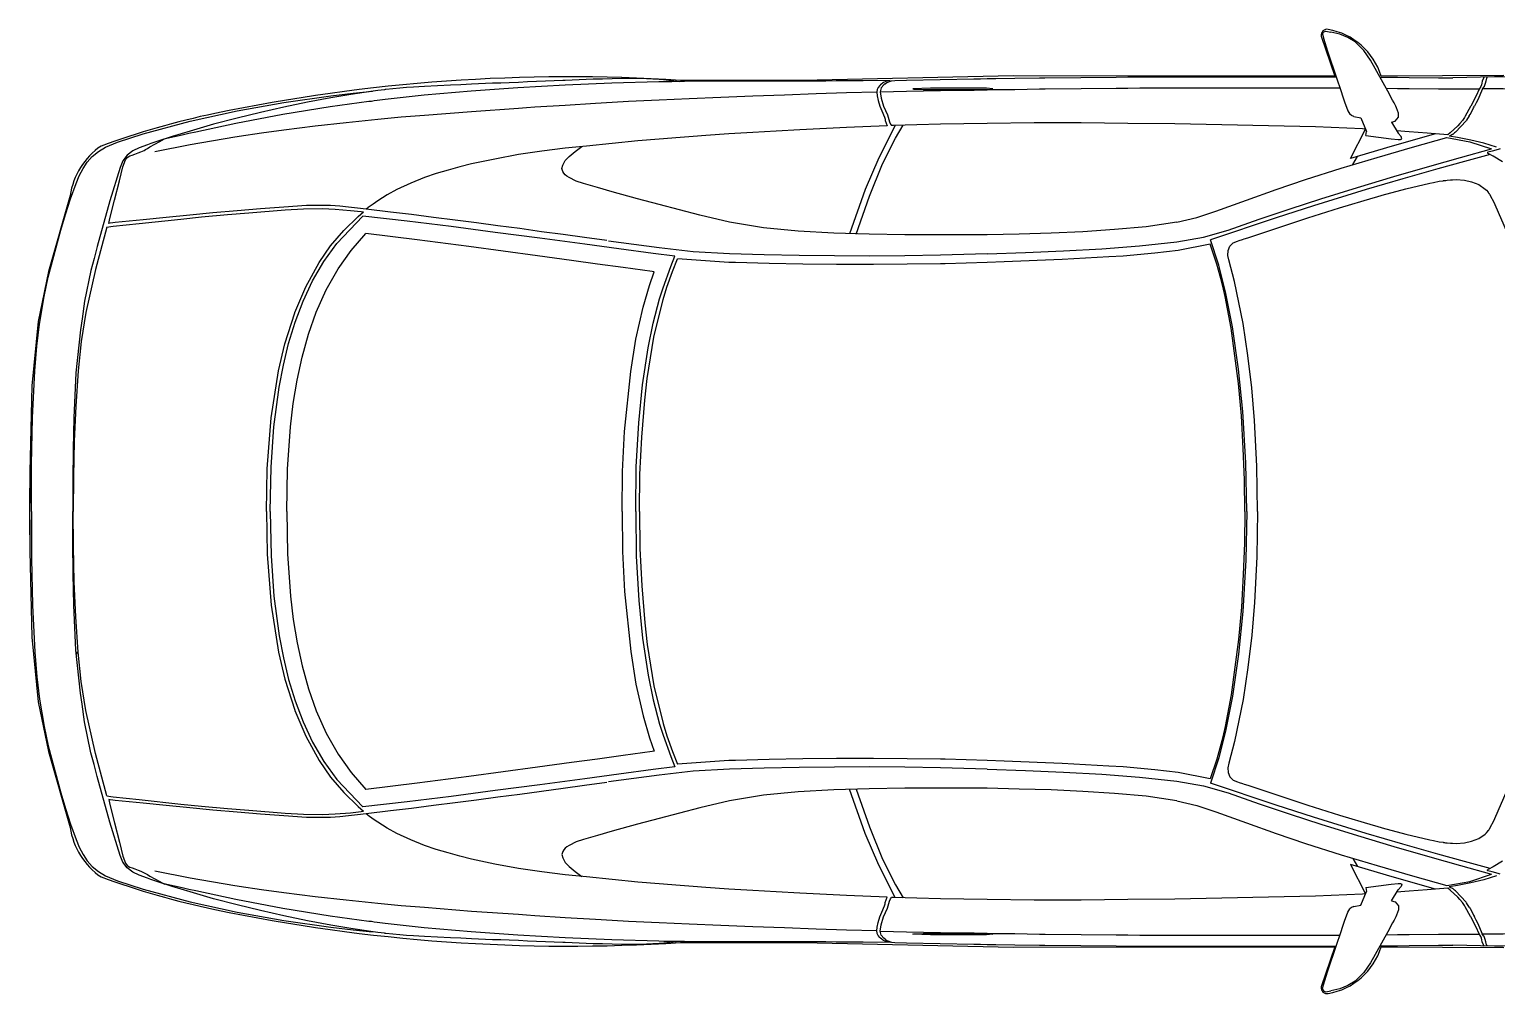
# Model space of a CAD drawing. Header units: inches. Extents: x 13 to 261, y -112 to -47.
# Drawn here: x 219.392 to 222.521, y -91.599 to -89.542 of the extents above; entities that cross this region are included whole.
import ezdxf

# ---------------------------------------------------------------- set-up
doc = ezdxf.new("R2010")
doc.units = ezdxf.units.IN
doc.header["$MEASUREMENT"] = 0
doc.layers.add('CONTORNO', color=7, linetype='Continuous')

msp = doc.modelspace()

# ---------------------------------------------------------------- linework, layer by layer
for p, q in [((222.157, -89.5457), (222.168, -89.5477)), ((221.217, -89.6577), (221.2145, -89.6597)), ((222.2165, -89.7272), (222.2319, -89.7302)), ((222.2319, -89.7302), (222.244, -89.7594)), ((222.2973, -89.7398), (222.311, -89.7632)), ((222.2095, -89.8172), (222.2419, -89.7544)), ((222.2424, -89.7679), (222.244, -89.7594)), ((222.4235, -89.7677), (222.42, -89.7697)), ((222.2145, -89.8302), (222.2245, -89.8127)), ((221.435, -89.9797), (221.335, -89.9802)), ((221.435, -90.0207), (221.335, -90.0232)), ((219.4925, -90.2707), (219.4925, -90.2662)), ((219.4925, -90.8697), (219.4925, -90.8742)), ((221.435, -91.1197), (221.335, -91.1172)), ((221.435, -91.1607), (221.335, -91.1602)), ((222.2145, -91.3102), (222.2245, -91.3277)), ((222.2095, -91.3232), (222.2419, -91.3859)), ((222.2424, -91.3725), (222.244, -91.381)), ((222.4235, -91.3727), (222.42, -91.3707)), ((222.2319, -91.4101), (222.244, -91.381)), ((222.2973, -91.4005), (222.311, -91.3772)), ((222.2165, -91.4132), (222.2319, -91.4101)), ((221.217, -91.4827), (221.2145, -91.4807)), ((222.157, -91.5947), (222.168, -91.5927))]:
    msp.add_line(p, q)
for points in [[(222.15, -89.5507), (222.1525, -89.5467), (222.157, -89.5457)], [(222.15, -89.5507), (222.15, -89.5507), (222.15, -89.5517), (222.1505, -89.5542), (222.152, -89.5607), (222.1575, -89.5787), (222.161, -89.5902)], [(222.2973, -89.7398), (222.305, -89.7377), (222.312, -89.7287), (222.312, -89.7202), (222.3075, -89.7087), (222.306, -89.7057), (222.3025, -89.6987), (222.2995, -89.6927), (222.2895, -89.6737), (222.252, -89.6072), (222.238, -89.5867), (222.2195, -89.5682), (222.204, -89.5587), (222.1865, -89.5522), (222.168, -89.5477)], [(222.161, -89.5902), (222.1795, -89.6447), (222.189, -89.6722), (222.1935, -89.6857), (222.197, -89.6962)], [(221.228, -89.6507), (221.17, -89.6512), (221.135, -89.6517), (221.113, -89.6517), (221.091, -89.6522), (221.035, -89.6522), (220.985, -89.6522), (220.96, -89.6522), (220.9515, -89.6522), (220.9435, -89.6522), (220.935, -89.6522), (220.9075, -89.6522), (220.88, -89.6522), (220.835, -89.6522), (220.7895, -89.6527), (220.762, -89.6532), (220.7545, -89.6532), (220.7455, -89.6532), (220.7345, -89.6537), (220.6345, -89.6562), (220.5345, -89.6607), (220.434, -89.6667), (220.334, -89.6732), (220.234, -89.6822), (220.151, -89.6912), (220.1335, -89.6937), (220.1275, -89.6942), (220.122, -89.6952), (220.116, -89.6957), (220.0335, -89.7072), (219.933, -89.7232), (219.8325, -89.7422), (219.747, -89.7607), (219.7325, -89.7637), (219.718, -89.7672), (219.6792, -89.7761)], [(220.778, -89.6532), (220.739, -89.6487), (220.737, -89.6487), (220.735, -89.6487), (220.7215, -89.6477), (220.708, -89.6472), (220.6945, -89.6467), (220.6815, -89.6467), (220.6785, -89.6467), (220.675, -89.6467), (220.655, -89.6467), (220.635, -89.6472), (220.6145, -89.6477), (220.5945, -89.6482), (220.5645, -89.6492), (220.535, -89.6507), (220.5325, -89.6507), (220.53, -89.6507), (220.4925, -89.6522), (220.4545, -89.6537), (220.435, -89.6547), (220.415, -89.6557), (220.3975, -89.6562), (220.38, -89.6567), (220.335, -89.6587), (220.3125, -89.6597), (220.29, -89.6607), (220.2625, -89.6622), (220.235, -89.6632), (220.223, -89.6642), (220.2115, -89.6647), (220.1965, -89.6657), (220.182, -89.6672), (220.167, -89.6687), (220.1525, -89.6702)], [(221.228, -89.6507), (221.2205, -89.6522), (221.2135, -89.6552), (221.2115, -89.6562), (221.21, -89.6577), (221.2075, -89.6597), (221.2055, -89.6617)], [(221.217, -89.6577), (221.2205, -89.6552), (221.2305, -89.6512), (221.238, -89.6507)], [(221.238, -89.6507), (221.2625, -89.6502), (221.3345, -89.6487), (221.4065, -89.6472), (221.4205, -89.6472), (221.4345, -89.6467), (221.4435, -89.6467), (221.453, -89.6467), (221.4935, -89.6457), (221.546, -89.6452), (221.558, -89.6452), (221.6345, -89.6442), (221.7095, -89.6437), (221.7345, -89.6432), (221.7595, -89.6432), (221.8345, -89.6427), (221.91, -89.6427), (221.935, -89.6427), (221.96, -89.6427), (222.035, -89.6427), (222.11, -89.6427), (222.135, -89.6427), (222.16, -89.6427), (222.179, -89.6432)], [(222.273, -89.6437), (222.31, -89.6437), (222.335, -89.6442), (222.3975, -89.6447), (222.428, -89.6447)], [(222.495, -89.6432), (222.4935, -89.6447), (222.4935, -89.6447), (222.493, -89.6457), (222.4905, -89.6522), (222.4895, -89.6567), (222.489, -89.6597), (222.4875, -89.6637), (222.484, -89.6692), (222.4775, -89.6832), (222.466, -89.7052), (222.4655, -89.7062), (222.454, -89.7267), (222.4525, -89.7297), (222.4485, -89.7362), (222.4425, -89.7427), (222.4385, -89.7472), (222.422, -89.7622), (222.4175, -89.7667)], [(222.8805, -89.6487), (222.835, -89.6477), (222.735, -89.6452), (222.635, -89.6437), (222.535, -89.6432), (222.517, -89.6427), (222.428, -89.6447)], [(222.5, -89.6452), (222.4995, -89.6457), (222.498, -89.6522), (222.4965, -89.6572)], [(222.502, -89.6427), (222.502, -89.6432), (222.501, -89.6442), (222.5, -89.6452)], [(219.397, -90.5702), (219.397, -90.4702), (219.399, -90.3702), (219.4035, -90.2702), (219.408, -90.2172), (219.4135, -90.1702), (219.4235, -90.1117), (219.4325, -90.0702), (219.4595, -89.9702), (219.469, -89.9367), (219.4795, -89.9032), (219.492, -89.8702), (219.4985, -89.8542), (219.5065, -89.8387), (219.5155, -89.8252), (219.526, -89.8127), (219.5395, -89.8022), (219.5545, -89.7932), (219.58, -89.7822), (219.635, -89.7642), (219.735, -89.7372), (219.835, -89.7152), (219.935, -89.6977), (220.035, -89.6837), (220.0825, -89.6777), (220.124, -89.6732)], [(220.1525, -89.6702), (220.151, -89.6702), (220.1495, -89.6707), (220.135, -89.6722), (220.12, -89.6742), (220.0775, -89.6807), (220.035, -89.6877), (219.985, -89.6972), (219.935, -89.7077), (219.885, -89.7187), (219.835, -89.7312), (219.785, -89.7442), (219.735, -89.7587), (219.6965, -89.7702), (219.66, -89.7822), (219.651, -89.7852), (219.644, -89.7877)], [(221.1995, -89.6757), (221.135, -89.6772), (221.07, -89.6792), (221.0025, -89.6817), (220.935, -89.6842), (220.867, -89.6867), (220.7995, -89.6897), (220.735, -89.6927), (220.67, -89.6957), (220.635, -89.6977), (220.5995, -89.6997), (220.535, -89.7037), (220.47, -89.7077), (220.4525, -89.7087), (220.435, -89.7102), (220.335, -89.7172), (220.235, -89.7252), (220.185, -89.7292), (220.135, -89.7337), (220.068, -89.7407), (220.0015, -89.7482), (219.935, -89.7567), (219.887, -89.7632), (219.8395, -89.7702), (219.835, -89.7712), (219.8305, -89.7717), (219.735, -89.7882), (219.66, -89.8032)], [(221.2055, -89.6617), (221.2025, -89.6657), (221.2005, -89.6702), (221.2, -89.6722), (221.1995, -89.6737), (221.1995, -89.6747), (221.1995, -89.6757)], [(221.1995, -89.6757), (221.2, -89.6837), (221.202, -89.6937), (221.206, -89.7052), (221.2125, -89.7202), (221.214, -89.7242), (221.2155, -89.7287)], [(221.2145, -89.6597), (221.209, -89.6662), (221.2065, -89.6752), (221.2085, -89.6887), (221.2135, -89.7052), (221.2225, -89.7237), (221.2265, -89.7387), (221.2285, -89.7437), (221.2305, -89.7467)], [(221.2065, -89.6752), (221.235, -89.6742), (221.263, -89.6737), (221.335, -89.6722), (221.407, -89.6712), (221.421, -89.6707), (221.435, -89.6707), (221.444, -89.6702), (221.4535, -89.6702), (221.494, -89.6697), (221.5465, -89.6687), (221.5585, -89.6687), (221.635, -89.6677), (221.71, -89.6672), (221.735, -89.6672), (221.76, -89.6667), (221.835, -89.6667), (221.91, -89.6662), (221.935, -89.6662), (221.96, -89.6662), (222.035, -89.6662), (222.11, -89.6662), (222.135, -89.6667), (222.16, -89.6667), (222.187, -89.6667)], [(221.4465, -89.6687), (221.4335, -89.6672), (221.314, -89.6672), (221.2765, -89.6687), (221.2785, -89.6692), (221.279, -89.6692), (221.2855, -89.6692), (221.298, -89.6697), (221.342, -89.6697), (221.409, -89.6697), (221.4305, -89.6697), (221.4395, -89.6697), (221.442, -89.6692), (221.445, -89.6692), (221.4465, -89.6687)], [(222.286, -89.6672), (222.31, -89.6677), (222.335, -89.6677), (222.3975, -89.6682), (222.435, -89.6687), (222.459, -89.6687), (222.484, -89.6687)], [(222.4905, -89.6692), (222.4905, -89.6697), (222.4855, -89.6822), (222.481, -89.6917), (222.4775, -89.6987), (222.474, -89.7057)], [(222.4945, -89.6642), (222.4935, -89.6652), (222.4905, -89.6692)], [(223.8745, -89.7817), (223.805, -89.7642), (223.735, -89.7487), (223.685, -89.7392), (223.635, -89.7312), (223.585, -89.7237), (223.535, -89.7172), (223.435, -89.7062), (223.335, -89.6977), (223.235, -89.6917), (223.135, -89.6867), (223.035, -89.6827), (222.935, -89.6792), (222.835, -89.6762), (222.735, -89.6737), (222.635, -89.6712), (222.535, -89.6687), (222.513, -89.6682), (222.492, -89.6682)], [(222.4965, -89.6572), (222.4965, -89.6572), (222.4945, -89.6637), (222.4945, -89.6642)], [(222.197, -89.6962), (222.204, -89.7152), (222.208, -89.7222)], [(222.4625, -89.7262), (222.4645, -89.7232), (222.4685, -89.7167), (222.472, -89.7092), (222.474, -89.7057)], [(221.2155, -89.7287), (221.217, -89.7332), (221.2175, -89.7362), (221.219, -89.7417), (221.2215, -89.7472)], [(221.435, -89.7422), (221.335, -89.7442), (221.285, -89.7452), (221.235, -89.7467), (221.2325, -89.7467), (221.2305, -89.7467)], [(222.2418, -89.7542), (222.235, -89.7537), (222.135, -89.7497), (222.035, -89.7472), (221.935, -89.7452), (221.835, -89.7432), (221.735, -89.7422), (221.685, -89.7417), (221.635, -89.7412), (221.59, -89.7412), (221.535, -89.7412), (221.435, -89.7422)], [(222.2165, -89.7272), (222.212, -89.7257), (222.208, -89.7222)], [(222.4625, -89.7262), (222.457, -89.7352), (222.456, -89.7367), (222.4335, -89.7612), (222.4315, -89.7627), (222.4305, -89.7632), (222.4275, -89.7657)], [(219.5615, -89.9557), (219.564, -89.9452), (219.574, -89.9057), (219.5845, -89.8647), (219.588, -89.8497), (219.5915, -89.8347), (219.597, -89.8202), (219.601, -89.8147), (219.6065, -89.8112), (219.6115, -89.8097), (219.617, -89.8082), (219.6245, -89.8052), (219.63, -89.8027), (219.637, -89.7997), (219.6395, -89.7982), (219.644, -89.7957), (219.649, -89.7922), (219.66, -89.7862), (219.67, -89.7807), (219.6805, -89.7755)], [(221.2215, -89.7472), (221.135, -89.7507), (221.035, -89.7557), (220.985, -89.7587), (220.935, -89.7617), (220.8835, -89.7647), (220.835, -89.7682), (220.8075, -89.7702), (220.78, -89.7722), (220.735, -89.7762), (220.69, -89.7797), (220.635, -89.7852), (220.58, -89.7907), (220.5575, -89.7932), (220.535, -89.7952)], [(221.2384, -89.7467), (221.2035, -89.8157), (221.1745, -89.8832), (221.1415, -89.9777)], [(221.1555, -89.9782), (221.1835, -89.8972), (221.2115, -89.8287), (221.2395, -89.7737), (221.2553, -89.7461)], [(221.8395, -89.9532), (221.882, -89.9427), (221.9225, -89.9297), (221.988, -89.9062), (222.051, -89.8832), (222.1135, -89.8617), (222.19, -89.8377), (222.2665, -89.8147), (222.342, -89.7927), (222.415, -89.7722)], [(222.3909, -89.7646), (222.2985, -89.7907), (222.2095, -89.8172)], [(222.2424, -89.7679), (222.2965, -89.7752), (222.311, -89.7767), (222.316, -89.7767), (222.319, -89.7752), (222.318, -89.7702), (222.311, -89.7632)], [(222.4175, -89.7667), (222.373, -89.7632), (222.335, -89.7602), (222.308, -89.7582)], [(222.415, -89.7722), (222.464, -89.7812), (222.51, -89.7967)], [(222.521, -89.7932), (222.494, -89.7847), (222.466, -89.7777), (222.438, -89.7722), (222.42, -89.7697)], [(222.4275, -89.7657), (222.427, -89.7657), (222.4235, -89.7677)], [(219.644, -89.7877), (219.6265, -89.7942), (219.6125, -89.8007), (219.6005, -89.8097), (219.5915, -89.8222), (219.586, -89.8362), (219.564, -89.9077), (219.537, -90.0047), (219.5305, -90.0302), (219.5235, -90.0557), (219.51, -90.1212), (219.5045, -90.1592), (219.501, -90.1827), (219.4915, -90.2742), (219.487, -90.3702), (219.4855, -90.4372), (219.4845, -90.5047), (219.4845, -90.5702)], [(220.535, -89.7952), (220.485, -89.8017), (220.435, -89.8087), (220.385, -89.8182), (220.335, -89.8287), (220.31, -89.8347), (220.285, -89.8417), (220.26, -89.8492), (220.235, -89.8577), (220.2055, -89.8697), (220.176, -89.8832), (220.1555, -89.8947), (220.135, -89.9072), (220.125, -89.9142), (220.115, -89.9217), (220.113, -89.9232), (220.1105, -89.9252)], [(220.6891, -89.903), (220.635, -89.8882), (220.6035, -89.8792), (220.589, -89.8747), (220.574, -89.8702), (220.5585, -89.8652), (220.5435, -89.8577), (220.5385, -89.8547), (220.535, -89.8517), (220.532, -89.8482), (220.5295, -89.8447), (220.528, -89.8382), (220.5295, -89.8312), (220.535, -89.8217), (220.543, -89.8127), (220.556, -89.8022), (220.57, -89.7917)], [(221.435, -90.0207), (221.5165, -90.0177), (221.5975, -90.0142), (221.679, -90.0097), (221.7595, -90.0037), (221.8395, -89.9952), (221.896, -89.9852), (221.9485, -89.9697), (222.015, -89.9467), (222.081, -89.9247), (222.1465, -89.9032), (222.2245, -89.8787), (222.302, -89.8557), (222.379, -89.8332), (222.4445, -89.8147), (222.51, -89.7967)], [(222.5025, -89.8037), (222.502, -89.8042), (222.502, -89.8047), (222.502, -89.8057), (222.503, -89.8067)], [(222.5285, -89.7967), (222.5245, -89.7977), (222.5115, -89.8017), (222.5025, -89.8037)], [(222.5335, -89.8242), (222.5135, -89.8122), (222.503, -89.8067)], [(222.5075, -89.8087), (222.4525, -89.8237), (222.396, -89.8392), (222.3215, -89.8602), (222.243, -89.8832), (222.131, -89.9182), (222.051, -89.9437), (221.911, -89.9907)], [(221.95, -90.0332), (221.948, -90.0237), (221.9485, -90.0132), (221.952, -90.0042), (221.9595, -89.9972), (221.9685, -89.9937), (221.9685, -89.9937), (221.972, -89.9922), (221.979, -89.9902), (221.983, -89.9887), (221.986, -89.9877), (221.9875, -89.9872), (221.9905, -89.9862), (222.0545, -89.9647), (222.1185, -89.9437), (222.186, -89.9222), (222.258, -89.9007), (222.2655, -89.8987), (222.277, -89.8952), (222.3275, -89.8817), (222.3785, -89.8697), (222.3865, -89.8682), (222.399, -89.8657), (222.407, -89.8647), (222.408, -89.8642), (222.41, -89.8642), (222.412, -89.8637), (222.413, -89.8637), (222.4155, -89.8632), (222.423, -89.8627), (222.427, -89.8627), (222.435, -89.8622), (222.4525, -89.8632), (222.468, -89.8667), (222.483, -89.8727), (222.497, -89.8822), (222.4995, -89.8847), (222.503, -89.8892), (222.5035, -89.8902), (222.5045, -89.8907), (222.5055, -89.8927), (222.506, -89.8932), (222.5165, -89.9132), (222.5175, -89.9152), (222.544, -89.9757)], [(219.557, -89.9637), (219.566, -89.9622), (219.571, -89.9617), (219.6265, -89.9557), (219.715, -89.9462), (219.7595, -89.9417), (219.815, -89.9367), (219.8605, -89.9327), (219.9375, -89.9267), (219.9765, -89.9242), (220.017, -89.9237), (220.0175, -89.9237), (220.0445, -89.9252), (220.077, -89.9277), (220.1, -89.9302), (220.1045, -89.9307)], [(220.1105, -89.9252), (220.092, -89.9232), (220.073, -89.9207), (220.054, -89.9187), (220.034, -89.9177), (219.983, -89.9177), (219.935, -89.9207), (219.885, -89.9247), (219.835, -89.9287), (219.7835, -89.9332), (219.7345, -89.9377), (219.684, -89.9427), (219.635, -89.9477), (219.605, -89.9507), (219.575, -89.9537), (219.57, -89.9542), (219.5645, -89.9552), (219.5615, -89.9557)], [(219.898, -90.5702), (219.8995, -90.4792), (219.908, -90.3702), (219.9235, -90.2702), (219.937, -90.2127), (219.958, -90.1467), (219.9585, -90.1457), (219.9815, -90.0907), (220.01, -90.0392), (220.0345, -90.0037), (220.0625, -89.9707), (220.093, -89.9407), (220.1045, -89.9307)], [(220.6235, -89.9922), (220.576, -89.9857), (220.5305, -89.9792), (220.484, -89.9732), (220.438, -89.9667), (220.3915, -89.9607), (220.3455, -89.9547), (220.3, -89.9487), (220.254, -89.9427), (220.207, -89.9367), (220.1625, -89.9317), (220.1105, -89.9252)], [(221.335, -89.9802), (221.259, -89.9797), (221.183, -89.9787), (221.1075, -89.9767), (221.032, -89.9722), (220.9575, -89.9647), (220.885, -89.9527), (220.822, -89.9382), (220.735, -89.9152), (220.6891, -89.903)], [(219.557, -89.9637), (219.533, -90.0542), (219.5125, -90.1457), (219.5025, -90.2077), (219.496, -90.2702), (219.491, -90.3452), (219.488, -90.4202), (219.486, -90.4952), (219.4855, -90.5702)], [(219.9055, -90.5702), (219.9075, -90.4757), (219.9135, -90.3897), (219.925, -90.3047), (219.934, -90.2577), (219.945, -90.2117), (219.959, -90.1662), (219.976, -90.1217), (219.996, -90.0782), (220.02, -90.0367), (220.048, -89.9982), (220.1035, -89.9402)], [(220.769, -90.0252), (220.7225, -90.0197), (220.649, -90.0097), (220.5765, -89.9997), (220.4805, -89.9872), (220.3855, -89.9747), (220.2915, -89.9622), (220.1975, -89.9507), (220.1035, -89.9402)], [(221.8395, -89.9532), (221.7735, -89.9627), (221.7065, -89.9687), (221.6385, -89.9732), (221.571, -89.9762), (221.503, -89.9782), (221.435, -89.9797)], [(219.941, -90.5702), (219.9425, -90.4797), (219.949, -90.3897), (219.955, -90.3397), (219.9635, -90.2897), (219.974, -90.2407), (219.9875, -90.1922), (220.004, -90.1447), (220.025, -90.0972), (220.0505, -90.0522), (220.0785, -90.0132), (220.11, -89.9772)], [(220.7245, -90.0587), (220.7205, -90.0582), (220.6585, -90.0497), (220.6035, -90.0422), (220.5485, -90.0347), (220.4755, -90.0247), (220.4025, -90.0147), (220.3295, -90.0047), (220.2195, -89.9907), (220.11, -89.9772)], [(221.335, -90.0232), (221.2595, -90.0247), (221.1845, -90.0252), (221.109, -90.0247), (221.034, -90.0242), (220.959, -90.0227), (220.885, -90.0207), (220.808, -90.0162), (220.735, -90.0077), (220.627, -89.9932)], [(221.9885, -90.5702), (221.9865, -90.4667), (221.98, -90.3572), (221.971, -90.2662), (221.958, -90.1762), (221.944, -90.1052), (221.929, -90.0447), (221.911, -89.9907)], [(220.6855, -90.5702), (220.6865, -90.4752), (220.692, -90.3807), (220.7, -90.3002), (220.712, -90.2207), (220.7225, -90.1682), (220.736, -90.1167), (220.7435, -90.0927), (220.76, -90.0472), (220.769, -90.0252)], [(221.9105, -90.0002), (221.842, -90.0132), (221.792, -90.0192), (221.725, -90.0252), (221.694, -90.0272), (221.595, -90.0327), (221.471, -90.0377), (221.435, -90.0392)], [(221.9845, -90.5702), (221.9835, -90.5027), (221.981, -90.4357), (221.977, -90.3662), (221.971, -90.2972), (221.955, -90.1792), (221.942, -90.1117), (221.9385, -90.0957), (221.935, -90.0812), (221.9245, -90.0422), (221.9105, -90.0002)], [(220.656, -90.5702), (220.657, -90.4847), (220.661, -90.3992), (220.6745, -90.2712), (220.6855, -90.2022), (220.701, -90.1342), (220.7145, -90.0877), (220.7245, -90.0587)], [(220.6935, -90.5702), (220.694, -90.4912), (220.698, -90.4117), (220.7045, -90.3327), (220.71, -90.2862), (220.724, -90.1982), (220.7435, -90.1177), (220.7515, -90.0917), (220.7635, -90.0582), (220.7745, -90.0312)], [(221.435, -90.0392), (221.345, -90.0417), (221.3355, -90.0417), (221.264, -90.0427), (221.1925, -90.0432), (221.121, -90.0432), (221.1135, -90.0432), (221.0415, -90.0427), (220.9695, -90.0412), (220.898, -90.0392), (220.884, -90.0387), (220.7745, -90.0312)], [(222.0115, -90.5702), (222.01, -90.4732), (222.005, -90.3762), (221.999, -90.3067), (221.991, -90.2377), (221.9805, -90.1692), (221.962, -90.0792), (221.95, -90.0332)], [(219.397, -90.5702), (219.397, -90.6702), (219.399, -90.7702), (219.4035, -90.8702), (219.408, -90.9232), (219.4135, -90.9702), (219.4235, -91.0287), (219.4325, -91.0702), (219.4595, -91.1702), (219.469, -91.2037), (219.4795, -91.2372), (219.492, -91.2702), (219.4985, -91.2862), (219.5065, -91.3017), (219.5155, -91.3152), (219.526, -91.3277), (219.5395, -91.3382), (219.5545, -91.3472), (219.58, -91.3582), (219.635, -91.3762), (219.735, -91.4032), (219.835, -91.4252), (219.935, -91.4427), (220.035, -91.4567), (220.0825, -91.4627), (220.124, -91.4672)], [(219.644, -91.3527), (219.6265, -91.3462), (219.6125, -91.3397), (219.6005, -91.3307), (219.5915, -91.3182), (219.586, -91.3042), (219.564, -91.2327), (219.537, -91.1357), (219.5305, -91.1102), (219.5235, -91.0847), (219.51, -91.0192), (219.5045, -90.9812), (219.501, -90.9577), (219.4915, -90.8662), (219.487, -90.7702), (219.4855, -90.7032), (219.4845, -90.6357), (219.4845, -90.5702)], [(219.557, -91.1767), (219.533, -91.0862), (219.5125, -90.9947), (219.5025, -90.9327), (219.496, -90.8702), (219.491, -90.7952), (219.488, -90.7202), (219.486, -90.6452), (219.4855, -90.5702)], [(219.898, -90.5702), (219.8995, -90.6612), (219.908, -90.7702), (219.9235, -90.8702), (219.937, -90.9277), (219.958, -90.9937), (219.9585, -90.9947), (219.9815, -91.0497), (220.01, -91.1012), (220.0345, -91.1367), (220.0625, -91.1697), (220.093, -91.1997), (220.1045, -91.2097)], [(219.9055, -90.5702), (219.9075, -90.6647), (219.9135, -90.7507), (219.925, -90.8357), (219.934, -90.8827), (219.945, -90.9287), (219.959, -90.9742), (219.976, -91.0187), (219.996, -91.0622), (220.02, -91.1037), (220.048, -91.1422), (220.1035, -91.2002)], [(219.941, -90.5702), (219.9425, -90.6607), (219.949, -90.7507), (219.955, -90.8007), (219.9635, -90.8507), (219.974, -90.8997), (219.9875, -90.9482), (220.004, -90.9957), (220.025, -91.0432), (220.0505, -91.0882), (220.0785, -91.1272), (220.11, -91.1632)], [(220.656, -90.5702), (220.657, -90.6557), (220.661, -90.7412), (220.6745, -90.8692), (220.6855, -90.9382), (220.701, -91.0062), (220.7145, -91.0527), (220.7245, -91.0817)], [(220.6855, -90.5702), (220.6865, -90.6652), (220.692, -90.7597), (220.7, -90.8402), (220.712, -90.9197), (220.7225, -90.9722), (220.736, -91.0237), (220.7435, -91.0477), (220.76, -91.0932), (220.769, -91.1152)], [(220.6935, -90.5702), (220.694, -90.6492), (220.698, -90.7287), (220.7045, -90.8077), (220.71, -90.8542), (220.724, -90.9422), (220.7435, -91.0227), (220.7515, -91.0487), (220.7635, -91.0822), (220.7745, -91.1092)], [(221.9845, -90.5702), (221.9835, -90.6377), (221.981, -90.7047), (221.977, -90.7742), (221.971, -90.8432), (221.955, -90.9612), (221.942, -91.0287), (221.9385, -91.0447), (221.935, -91.0592), (221.9245, -91.0982), (221.9105, -91.1402)], [(221.9885, -90.5702), (221.9865, -90.6737), (221.98, -90.7832), (221.971, -90.8742), (221.958, -90.9642), (221.944, -91.0352), (221.929, -91.0957), (221.911, -91.1497)], [(222.0115, -90.5702), (222.01, -90.6672), (222.005, -90.7642), (221.999, -90.8337), (221.991, -90.9027), (221.9805, -90.9712), (221.962, -91.0612), (221.95, -91.1072)], [(220.7245, -91.0817), (220.7205, -91.0822), (220.6585, -91.0907), (220.6035, -91.0982), (220.5485, -91.1057), (220.4755, -91.1157), (220.4025, -91.1257), (220.3295, -91.1357), (220.2195, -91.1497), (220.11, -91.1632)], [(220.769, -91.1152), (220.7225, -91.1207), (220.649, -91.1307), (220.5765, -91.1407), (220.4805, -91.1532), (220.3855, -91.1657), (220.2915, -91.1782), (220.1975, -91.1897), (220.1035, -91.2002)], [(221.335, -91.1172), (221.2595, -91.1157), (221.1845, -91.1152), (221.109, -91.1157), (221.034, -91.1162), (220.959, -91.1177), (220.885, -91.1197), (220.808, -91.1242), (220.735, -91.1327), (220.627, -91.1472)], [(221.435, -91.1012), (221.345, -91.0987), (221.3355, -91.0987), (221.264, -91.0977), (221.1925, -91.0972), (221.121, -91.0972), (221.1135, -91.0972), (221.0415, -91.0977), (220.9695, -91.0992), (220.898, -91.1012), (220.884, -91.1017), (220.7745, -91.1092)], [(221.9105, -91.1402), (221.842, -91.1272), (221.792, -91.1212), (221.725, -91.1152), (221.694, -91.1132), (221.595, -91.1077), (221.471, -91.1027), (221.435, -91.1012)], [(221.435, -91.1197), (221.5165, -91.1227), (221.5975, -91.1262), (221.679, -91.1307), (221.7595, -91.1367), (221.8395, -91.1452), (221.896, -91.1552), (221.9485, -91.1707), (222.015, -91.1937), (222.081, -91.2157), (222.1465, -91.2372), (222.2245, -91.2617), (222.302, -91.2847), (222.379, -91.3072), (222.4445, -91.3257), (222.51, -91.3437)], [(221.95, -91.1072), (221.948, -91.1167), (221.9485, -91.1272), (221.952, -91.1362), (221.9595, -91.1432), (221.9685, -91.1467), (221.9685, -91.1467), (221.972, -91.1482), (221.979, -91.1502), (221.983, -91.1517), (221.986, -91.1527), (221.9875, -91.1532), (221.9905, -91.1542), (222.0545, -91.1757), (222.1185, -91.1967), (222.186, -91.2182), (222.258, -91.2397), (222.2655, -91.2417), (222.277, -91.2452), (222.3275, -91.2587), (222.3785, -91.2707), (222.3865, -91.2722), (222.399, -91.2747), (222.407, -91.2757), (222.408, -91.2762), (222.41, -91.2762), (222.412, -91.2767), (222.413, -91.2767), (222.4155, -91.2772), (222.423, -91.2777), (222.427, -91.2777), (222.435, -91.2782), (222.4525, -91.2772), (222.468, -91.2737), (222.483, -91.2677), (222.497, -91.2582), (222.4995, -91.2557), (222.503, -91.2512), (222.5035, -91.2502), (222.5045, -91.2497), (222.5055, -91.2477), (222.506, -91.2472), (222.5165, -91.2272), (222.5175, -91.2252), (222.544, -91.1647)], [(220.6235, -91.1482), (220.576, -91.1547), (220.5305, -91.1612), (220.484, -91.1672), (220.438, -91.1737), (220.3915, -91.1797), (220.3455, -91.1857), (220.3, -91.1917), (220.254, -91.1977), (220.207, -91.2037), (220.1625, -91.2087), (220.1105, -91.2152)], [(222.5075, -91.3317), (222.4525, -91.3167), (222.396, -91.3012), (222.3215, -91.2802), (222.243, -91.2572), (222.131, -91.2222), (222.051, -91.1967), (221.911, -91.1497)], [(219.557, -91.1767), (219.566, -91.1782), (219.571, -91.1787), (219.6265, -91.1847), (219.715, -91.1942), (219.7595, -91.1987), (219.815, -91.2037), (219.8605, -91.2077), (219.9375, -91.2137), (219.9765, -91.2162), (220.017, -91.2167), (220.0175, -91.2167), (220.0445, -91.2152), (220.077, -91.2127), (220.1, -91.2102), (220.1045, -91.2097)], [(219.5615, -91.1847), (219.564, -91.1952), (219.574, -91.2347), (219.5845, -91.2757), (219.588, -91.2907), (219.5915, -91.3057), (219.597, -91.3202), (219.601, -91.3257), (219.6065, -91.3292), (219.6115, -91.3307), (219.617, -91.3322), (219.6245, -91.3352), (219.63, -91.3377), (219.637, -91.3407), (219.6395, -91.3422), (219.644, -91.3447), (219.649, -91.3482), (219.66, -91.3542), (219.67, -91.3597), (219.6805, -91.3649)], [(220.1105, -91.2152), (220.092, -91.2172), (220.073, -91.2197), (220.054, -91.2217), (220.034, -91.2227), (219.983, -91.2227), (219.935, -91.2197), (219.885, -91.2157), (219.835, -91.2117), (219.7835, -91.2072), (219.7345, -91.2027), (219.684, -91.1977), (219.635, -91.1927), (219.605, -91.1897), (219.575, -91.1867), (219.57, -91.1862), (219.5645, -91.1852), (219.5615, -91.1847)], [(221.335, -91.1602), (221.259, -91.1607), (221.183, -91.1617), (221.1075, -91.1637), (221.032, -91.1682), (220.9575, -91.1757), (220.885, -91.1877), (220.822, -91.2022), (220.735, -91.2252), (220.6891, -91.2374)], [(221.2384, -91.3937), (221.2035, -91.3247), (221.1745, -91.2572), (221.1415, -91.1627)], [(221.1555, -91.1622), (221.1835, -91.2432), (221.2115, -91.3117), (221.2395, -91.3667), (221.2553, -91.3943)], [(221.8395, -91.1872), (221.7735, -91.1777), (221.7065, -91.1717), (221.6385, -91.1672), (221.571, -91.1642), (221.503, -91.1622), (221.435, -91.1607)], [(220.535, -91.3452), (220.485, -91.3387), (220.435, -91.3317), (220.385, -91.3222), (220.335, -91.3117), (220.31, -91.3057), (220.285, -91.2987), (220.26, -91.2912), (220.235, -91.2827), (220.2055, -91.2707), (220.176, -91.2572), (220.1555, -91.2457), (220.135, -91.2332), (220.125, -91.2262), (220.115, -91.2187), (220.113, -91.2172), (220.1105, -91.2152)], [(221.8395, -91.1872), (221.882, -91.1977), (221.9225, -91.2107), (221.988, -91.2342), (222.051, -91.2572), (222.1135, -91.2787), (222.19, -91.3027), (222.2665, -91.3257), (222.342, -91.3477), (222.415, -91.3682)], [(220.6891, -91.2374), (220.635, -91.2522), (220.6035, -91.2612), (220.589, -91.2657), (220.574, -91.2702), (220.5585, -91.2752), (220.5435, -91.2827), (220.5385, -91.2857), (220.535, -91.2887), (220.532, -91.2922), (220.5295, -91.2957), (220.528, -91.3022), (220.5295, -91.3092), (220.535, -91.3187), (220.543, -91.3277), (220.556, -91.3382), (220.57, -91.3487)], [(221.1995, -91.4647), (221.135, -91.4632), (221.07, -91.4612), (221.0025, -91.4587), (220.935, -91.4562), (220.867, -91.4537), (220.7995, -91.4507), (220.735, -91.4477), (220.67, -91.4447), (220.635, -91.4427), (220.5995, -91.4407), (220.535, -91.4367), (220.47, -91.4327), (220.4525, -91.4317), (220.435, -91.4302), (220.335, -91.4232), (220.235, -91.4152), (220.185, -91.4112), (220.135, -91.4067), (220.068, -91.3997), (220.0015, -91.3922), (219.935, -91.3837), (219.887, -91.3772), (219.8395, -91.3702), (219.835, -91.3692), (219.8305, -91.3687), (219.735, -91.3522), (219.66, -91.3372)], [(222.3909, -91.3758), (222.2985, -91.3497), (222.2095, -91.3232)], [(222.5025, -91.3367), (222.502, -91.3362), (222.502, -91.3357), (222.502, -91.3347), (222.503, -91.3337)], [(222.5285, -91.3437), (222.5245, -91.3427), (222.5115, -91.3387), (222.5025, -91.3367)], [(222.5335, -91.3162), (222.5135, -91.3282), (222.503, -91.3337)], [(220.1525, -91.4702), (220.151, -91.4702), (220.1495, -91.4697), (220.135, -91.4682), (220.12, -91.4662), (220.0775, -91.4597), (220.035, -91.4527), (219.985, -91.4432), (219.935, -91.4327), (219.885, -91.4217), (219.835, -91.4092), (219.785, -91.3962), (219.735, -91.3817), (219.6965, -91.3702), (219.66, -91.3582), (219.651, -91.3552), (219.644, -91.3527)], [(221.228, -91.4897), (221.17, -91.4892), (221.135, -91.4887), (221.113, -91.4887), (221.091, -91.4882), (221.035, -91.4882), (220.985, -91.4882), (220.96, -91.4882), (220.9515, -91.4882), (220.9435, -91.4882), (220.935, -91.4882), (220.9075, -91.4882), (220.88, -91.4882), (220.835, -91.4882), (220.7895, -91.4877), (220.762, -91.4872), (220.7545, -91.4872), (220.7455, -91.4872), (220.7345, -91.4867), (220.6345, -91.4842), (220.5345, -91.4797), (220.434, -91.4737), (220.334, -91.4672), (220.234, -91.4582), (220.151, -91.4492), (220.1335, -91.4467), (220.1275, -91.4462), (220.122, -91.4452), (220.116, -91.4447), (220.0335, -91.4332), (219.933, -91.4172), (219.8325, -91.3982), (219.747, -91.3797), (219.7325, -91.3767), (219.718, -91.3732), (219.6792, -91.3643)], [(221.2215, -91.3932), (221.135, -91.3897), (221.035, -91.3847), (220.985, -91.3817), (220.935, -91.3787), (220.8835, -91.3757), (220.835, -91.3722), (220.8075, -91.3702), (220.78, -91.3682), (220.735, -91.3642), (220.69, -91.3607), (220.635, -91.3552), (220.58, -91.3497), (220.5575, -91.3472), (220.535, -91.3452)], [(222.2424, -91.3725), (222.2965, -91.3652), (222.311, -91.3637), (222.316, -91.3637), (222.319, -91.3652), (222.318, -91.3702), (222.311, -91.3772)], [(222.415, -91.3682), (222.464, -91.3592), (222.51, -91.3437)], [(222.521, -91.3472), (222.494, -91.3557), (222.466, -91.3627), (222.438, -91.3682), (222.42, -91.3707)], [(222.4275, -91.3747), (222.427, -91.3747), (222.4235, -91.3727)], [(223.8745, -91.3587), (223.805, -91.3762), (223.735, -91.3917), (223.685, -91.4012), (223.635, -91.4092), (223.585, -91.4167), (223.535, -91.4232), (223.435, -91.4342), (223.335, -91.4427), (223.235, -91.4487), (223.135, -91.4537), (223.035, -91.4577), (222.935, -91.4612), (222.835, -91.4642), (222.735, -91.4667), (222.635, -91.4692), (222.535, -91.4717), (222.513, -91.4722), (222.492, -91.4722)], [(221.2145, -91.4807), (221.209, -91.4742), (221.2065, -91.4652), (221.2085, -91.4517), (221.2135, -91.4352), (221.2225, -91.4167), (221.2265, -91.4017), (221.2285, -91.3967), (221.2305, -91.3937)], [(221.2155, -91.4117), (221.217, -91.4072), (221.2175, -91.4042), (221.219, -91.3987), (221.2215, -91.3932)], [(221.435, -91.3982), (221.335, -91.3962), (221.285, -91.3952), (221.235, -91.3937), (221.2325, -91.3937), (221.2305, -91.3937)], [(222.2418, -91.3862), (222.235, -91.3867), (222.135, -91.3907), (222.035, -91.3932), (221.935, -91.3952), (221.835, -91.3972), (221.735, -91.3982), (221.685, -91.3987), (221.635, -91.3992), (221.59, -91.3992), (221.535, -91.3992), (221.435, -91.3982)], [(222.2973, -91.4005), (222.305, -91.4027), (222.312, -91.4117), (222.312, -91.4202), (222.3075, -91.4317), (222.306, -91.4347), (222.3025, -91.4417), (222.2995, -91.4477), (222.2895, -91.4667), (222.252, -91.5332), (222.238, -91.5537), (222.2195, -91.5722), (222.204, -91.5817), (222.1865, -91.5882), (222.168, -91.5927)], [(222.4175, -91.3737), (222.373, -91.3772), (222.335, -91.3802), (222.308, -91.3822)], [(222.495, -91.4972), (222.4935, -91.4957), (222.4935, -91.4957), (222.493, -91.4947), (222.4905, -91.4882), (222.4895, -91.4837), (222.489, -91.4807), (222.4875, -91.4767), (222.484, -91.4712), (222.4775, -91.4572), (222.466, -91.4352), (222.4655, -91.4342), (222.454, -91.4137), (222.4525, -91.4107), (222.4485, -91.4042), (222.4425, -91.3977), (222.4385, -91.3932), (222.422, -91.3782), (222.4175, -91.3737)], [(222.4625, -91.4142), (222.457, -91.4052), (222.456, -91.4037), (222.4335, -91.3792), (222.4315, -91.3777), (222.4305, -91.3772), (222.4275, -91.3747)], [(221.1995, -91.4647), (221.2, -91.4567), (221.202, -91.4467), (221.206, -91.4352), (221.2125, -91.4202), (221.214, -91.4162), (221.2155, -91.4117)], [(222.197, -91.4442), (222.204, -91.4252), (222.208, -91.4182)], [(222.2165, -91.4132), (222.212, -91.4147), (222.208, -91.4182)], [(222.4625, -91.4142), (222.4645, -91.4172), (222.4685, -91.4237), (222.472, -91.4312), (222.474, -91.4347)], [(222.4905, -91.4712), (222.4905, -91.4707), (222.4855, -91.4582), (222.481, -91.4487), (222.4775, -91.4417), (222.474, -91.4347)], [(221.2055, -91.4787), (221.2025, -91.4747), (221.2005, -91.4702), (221.2, -91.4682), (221.1995, -91.4667), (221.1995, -91.4657), (221.1995, -91.4647)], [(221.2065, -91.4652), (221.235, -91.4662), (221.263, -91.4667), (221.335, -91.4682), (221.407, -91.4692), (221.421, -91.4697), (221.435, -91.4697), (221.444, -91.4702), (221.4535, -91.4702), (221.494, -91.4707), (221.5465, -91.4717), (221.5585, -91.4717), (221.635, -91.4727), (221.71, -91.4732), (221.735, -91.4732), (221.76, -91.4737), (221.835, -91.4737), (221.91, -91.4742), (221.935, -91.4742), (221.96, -91.4742), (222.035, -91.4742), (222.11, -91.4742), (222.135, -91.4737), (222.16, -91.4737), (222.187, -91.4737)], [(222.161, -91.5502), (222.1795, -91.4957), (222.189, -91.4682), (222.1935, -91.4547), (222.197, -91.4442)], [(220.778, -91.4872), (220.739, -91.4917), (220.737, -91.4917), (220.735, -91.4917), (220.7215, -91.4927), (220.708, -91.4932), (220.6945, -91.4937), (220.6815, -91.4937), (220.6785, -91.4937), (220.675, -91.4937), (220.655, -91.4937), (220.635, -91.4932), (220.6145, -91.4927), (220.5945, -91.4922), (220.5645, -91.4912), (220.535, -91.4897), (220.5325, -91.4897), (220.53, -91.4897), (220.4925, -91.4882), (220.4545, -91.4867), (220.435, -91.4857), (220.415, -91.4847), (220.3975, -91.4842), (220.38, -91.4837), (220.335, -91.4817), (220.3125, -91.4807), (220.29, -91.4797), (220.2625, -91.4782), (220.235, -91.4772), (220.223, -91.4762), (220.2115, -91.4757), (220.1965, -91.4747), (220.182, -91.4732), (220.167, -91.4717), (220.1525, -91.4702)], [(221.228, -91.4897), (221.2205, -91.4882), (221.2135, -91.4852), (221.2115, -91.4842), (221.21, -91.4827), (221.2075, -91.4807), (221.2055, -91.4787)], [(221.217, -91.4827), (221.2205, -91.4852), (221.2305, -91.4892), (221.238, -91.4897)], [(221.238, -91.4897), (221.2625, -91.4902), (221.3345, -91.4917), (221.4065, -91.4932), (221.4205, -91.4932), (221.4345, -91.4937), (221.4435, -91.4937), (221.453, -91.4937), (221.4935, -91.4947), (221.546, -91.4952), (221.558, -91.4952), (221.6345, -91.4962), (221.7095, -91.4967), (221.7345, -91.4972), (221.7595, -91.4972), (221.8345, -91.4977), (221.91, -91.4977), (221.935, -91.4977), (221.96, -91.4977), (222.035, -91.4977), (222.11, -91.4977), (222.135, -91.4977), (222.16, -91.4977), (222.179, -91.4972)], [(221.4465, -91.4717), (221.4335, -91.4732), (221.314, -91.4732), (221.2765, -91.4717), (221.2785, -91.4712), (221.279, -91.4712), (221.2855, -91.4712), (221.298, -91.4707), (221.342, -91.4707), (221.409, -91.4707), (221.4305, -91.4707), (221.4395, -91.4707), (221.442, -91.4712), (221.445, -91.4712), (221.4465, -91.4717)], [(222.273, -91.4967), (222.31, -91.4967), (222.335, -91.4962), (222.3975, -91.4957), (222.428, -91.4957)], [(222.286, -91.4732), (222.31, -91.4727), (222.335, -91.4727), (222.3975, -91.4722), (222.435, -91.4717), (222.459, -91.4717), (222.484, -91.4717)], [(222.8805, -91.4917), (222.835, -91.4927), (222.735, -91.4952), (222.635, -91.4967), (222.535, -91.4972), (222.517, -91.4977), (222.428, -91.4957)], [(222.4945, -91.4762), (222.4935, -91.4752), (222.4905, -91.4712)], [(222.4965, -91.4832), (222.4965, -91.4832), (222.4945, -91.4767), (222.4945, -91.4762)], [(222.5, -91.4952), (222.4995, -91.4947), (222.498, -91.4882), (222.4965, -91.4832)], [(222.502, -91.4977), (222.502, -91.4972), (222.501, -91.4962), (222.5, -91.4952)], [(222.15, -91.5897), (222.15, -91.5897), (222.15, -91.5887), (222.1505, -91.5862), (222.152, -91.5797), (222.1575, -91.5617), (222.161, -91.5502)], [(222.15, -91.5897), (222.1525, -91.5937), (222.157, -91.5947)]]:
    msp.add_lwpolyline(points)
at = {"layer": 'CONTORNO'}
for points in [[(222.5364, -89.6402), (222.2751, -89.6413, 0.281049), (222.1619, -89.5417, 0.503215), (222.1469, -89.5559), (222.1761, -89.6412), (221.4902, -89.6408), (221.0399, -89.6506), (220.7806, -89.6505, 0.067688), (219.7873, -89.7211, 0.036365), (219.545, -89.7905, 0.205745), (219.479, -89.896), (219.4329, -90.0584), (219.4109, -90.1645), (219.3977, -90.3019), (219.3932, -90.4859), (219.3921, -90.6202)], [(219.3921, -90.5202), (219.3932, -90.6545), (219.3977, -90.8385), (219.4109, -90.9759), (219.4329, -91.082), (219.479, -91.2443, 0.205745), (219.545, -91.3499, 0.036365), (219.7873, -91.4192, 0.067688), (220.7806, -91.4898), (221.0399, -91.4898), (221.4902, -91.4996), (222.1761, -91.4991), (222.1469, -91.5844, 0.503215), (222.1619, -91.5986, 0.281049), (222.2751, -91.499), (222.5364, -91.5001)]]:
    msp.add_lwpolyline(points, format="xyb", dxfattribs=at)

doc.saveas('drawing.dxf')
